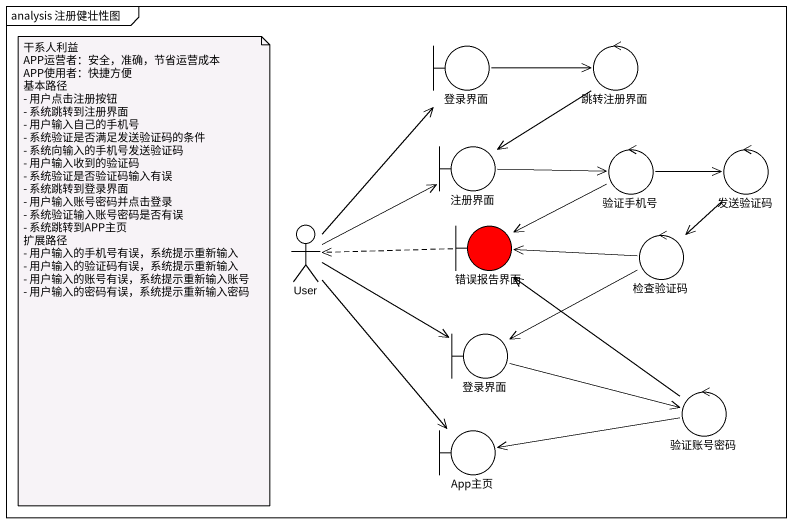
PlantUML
@startuml
mainframe analysis 注册健壮性图
boundary 登录界面
control 跳转注册界面
boundary 注册界面
control 验证手机号
control 发送验证码
actor User
boundary 错误报告界面 #FF0000
control 检查验证码
boundary "登录界面" as 登录界面_2
control 验证账号密码
boundary App主页
登录界面 -right-> 跳转注册界面
跳转注册界面 --> 注册界面
注册界面 -right-> 验证手机号
验证手机号 -right-> 发送验证码
验证手机号 -left-> 错误报告界面
发送验证码 --> 检查验证码
User -up-> 登录界面
User -right-> 注册界面
User -right-> 登录界面_2
User --> App主页
错误报告界面 .left.> User
检查验证码 -left-> 错误报告界面
检查验证码 -left-> 登录界面_2
登录界面_2 -right-> 验证账号密码
验证账号密码 -up-> 错误报告界面
验证账号密码 -left-> App主页
note as N1
  干系人利益
  APP运营者：安全，准确，节省运营成本
  APP使用者：快捷方便
  基本路径
  - 用户点击注册按钮
  - 系统跳转到注册界面
  - 用户输入自己的手机号
  - 系统验证是否满足发送验证码的条件
  - 系统向输入的手机号发送验证码
  - 用户输入收到的验证码
  - 系统验证是否验证码输入有误
  - 系统跳转到登录界面
  - 用户输入账号密码并点击登录
  - 系统验证输入账号密码是否有误
  - 系统跳转到APP主页
  扩展路径
  - 用户输入的手机号有误，系统提示重新输入
  - 用户输入的验证码有误，系统提示重新输入
  - 用户输入的账号有误，系统提示重新输入账号
  - 用户输入的密码有误，系统提示重新输入密码
end note
@enduml
